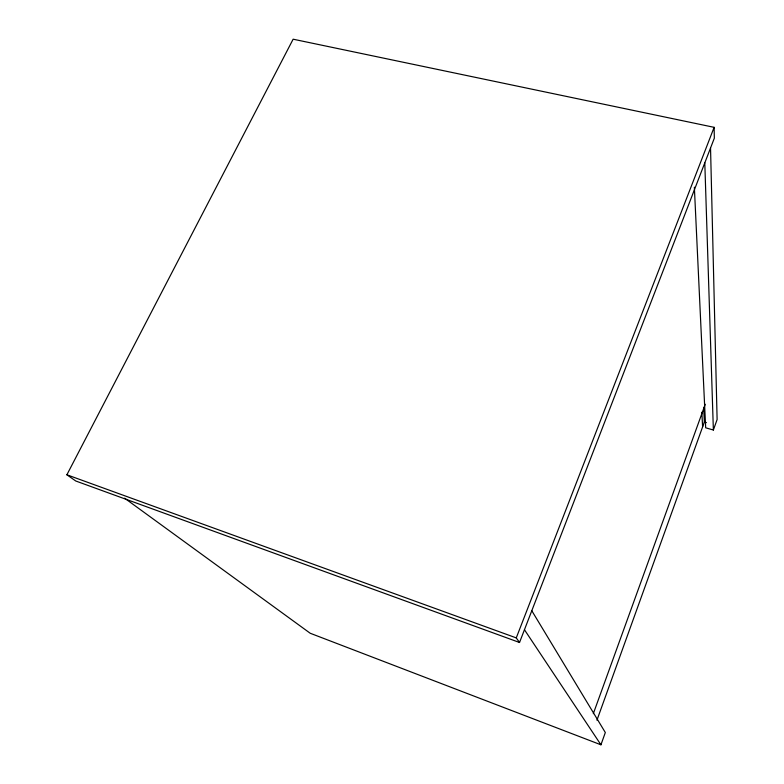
<?xml version="1.0" encoding="UTF-8"?>
<svg xmlns="http://www.w3.org/2000/svg" width="784" height="784" viewBox="0 0 784 784"><rect width="100%" height="100%" fill="white"/><g stroke="black" fill="none" stroke-linecap="round" stroke-linejoin="round"><path stroke-width="1.18" d="M124.617 498.183L310.219 633.256L600.936 744.8L605.326 732.53L531.797 610.736M694.359 187.19L705.678 427.799L713.371 430.024L717.115 419.538L710.539 148.019M596.947 720.192L704.365 422.027L703.65 407.386M593.321 713.656L705.237 404.279M519.527 642.488L516.264 637.892L714.126 127.331L293.138 39.2L66.885 474.781L75.754 480.994L519.527 642.488L714.332 138.18L714.126 127.331M704.365 422.027L706.413 422.615M66.885 474.781L516.264 637.892M524.457 629.728L600.936 744.8M701.837 412.247L702.611 426.917M704.796 162.886L713.371 430.024"/></g></svg>
